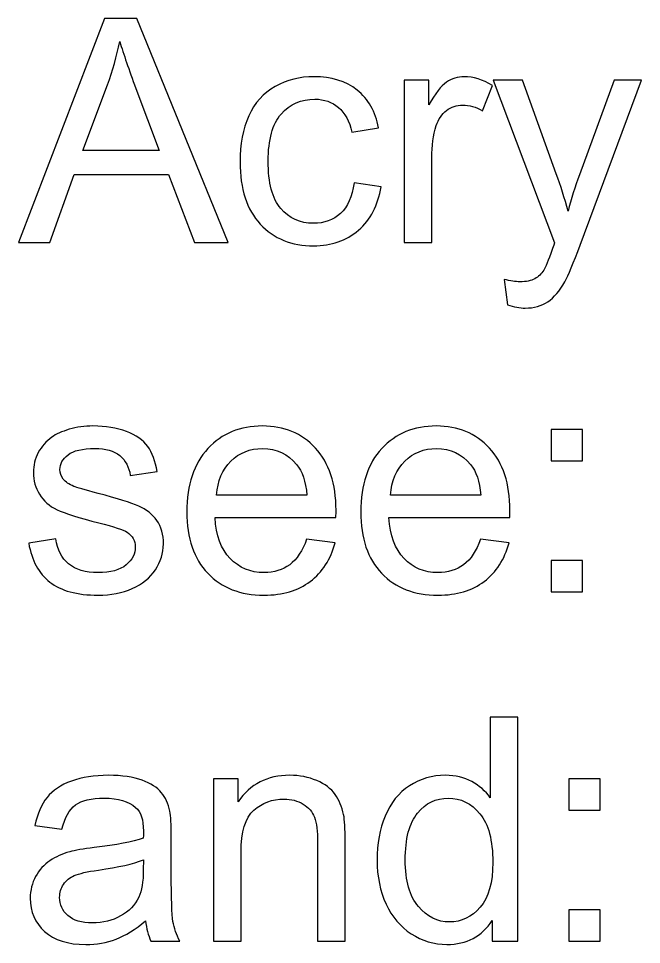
# Model space of a CAD drawing. Header units: centimetres. Extents: x -47.1 to 22.8, y -13.1 to 39.9.
# Drawn here: x -44.05 to -40.68, y 34.86 to 39.87 of the extents above; entities that cross this region are included whole.
import ezdxf

# ---------------------------------------------------------------- set-up
doc = ezdxf.new("R2010")
doc.units = ezdxf.units.CM
doc.header["$MEASUREMENT"] = 0
doc.layers.add('Layer 1', color=7, linetype='Continuous')

msp = doc.modelspace()

# ---------------------------------------------------------------- linework, layer by layer
at = {"layer": 'Layer 1', "color": 105}
for points, knots in [([(-44.0548, 38.65934), (-44.0548, 38.65934), (-43.5897, 39.87176), (-43.5897, 39.87176), (-43.5897, 39.87176), (-43.5897, 39.87176), (-43.41331, 39.87176), (-43.41331, 39.87176), (-43.41331, 39.87176), (-43.41331, 39.87176), (-42.9197, 38.65934), (-42.9197, 38.65934), (-42.9197, 38.65934), (-42.9197, 38.65934), (-43.1023, 38.65934), (-43.1023, 38.65934), (-43.1023, 38.65934), (-43.1023, 38.65934), (-43.24257, 39.02679), (-43.24257, 39.02679), (-43.24257, 39.02679), (-43.24257, 39.02679), (-43.75311, 39.02679), (-43.75311, 39.02679), (-43.75311, 39.02679), (-43.75311, 39.02679), (-43.88462, 38.65934), (-43.88462, 38.65934), (-43.88462, 38.65934), (-43.88462, 38.65934), (-44.0548, 38.65934), (-44.0548, 38.65934)], [0, 0, 0, 0, 0.1111111, 0.1111111, 0.1111111, 0.1111111, 0.2222222, 0.2222222, 0.2222222, 0.2222222, 0.3333333, 0.3333333, 0.3333333, 0.3333333, 0.4444444, 0.4444444, 0.4444444, 0.4444444, 0.5555556, 0.5555556, 0.5555556, 0.5555556, 0.6666667, 0.6666667, 0.6666667, 0.6666667, 0.7777778, 0.7777778, 0.7777778, 0.7777778, 1, 1, 1, 1]), ([(-43.70597, 39.15718), (-43.70597, 39.15718), (-43.2928, 39.15718), (-43.2928, 39.15718), (-43.2928, 39.15718), (-43.2928, 39.15718), (-43.41924, 39.49331), (-43.41924, 39.49331), (-43.41924, 39.49331), (-43.45734, 39.59547), (-43.48612, 39.67985), (-43.50616, 39.74646), (-43.50616, 39.74646), (-43.52281, 39.66744), (-43.54511, 39.58982), (-43.57305, 39.51306), (-43.57305, 39.51306), (-43.57305, 39.51306), (-43.70597, 39.15718), (-43.70597, 39.15718)], [0, 0, 0, 0, 0.1666667, 0.1666667, 0.1666667, 0.1666667, 0.3333333, 0.3333333, 0.3333333, 0.3333333, 0.5, 0.5, 0.5, 0.5, 0.6666667, 0.6666667, 0.6666667, 0.6666667, 1, 1, 1, 1]), ([(-42.23701, 38.98107), (-42.23701, 38.98107), (-42.09138, 38.96075), (-42.09138, 38.96075), (-42.09138, 38.96075), (-42.10747, 38.86056), (-42.14811, 38.78239), (-42.21387, 38.72566), (-42.21387, 38.72566), (-42.27963, 38.66894), (-42.36062, 38.64071), (-42.4563, 38.64071), (-42.4563, 38.64071), (-42.57624, 38.64071), (-42.67276, 38.67994), (-42.74557, 38.7584), (-42.74557, 38.7584), (-42.81867, 38.83686), (-42.85508, 38.94918), (-42.85508, 39.09537), (-42.85508, 39.09537), (-42.85508, 39.1902), (-42.83927, 39.27289), (-42.80795, 39.34401), (-42.80795, 39.34401), (-42.77662, 39.41485), (-42.72892, 39.46819), (-42.66458, 39.50347), (-42.66458, 39.50347), (-42.60051, 39.53902), (-42.5308, 39.5568), (-42.45517, 39.5568), (-42.45517, 39.5568), (-42.36006, 39.5568), (-42.28188, 39.53282), (-42.22149, 39.48456), (-42.22149, 39.48456), (-42.16081, 39.4363), (-42.12186, 39.36772), (-42.10493, 39.2791), (-42.10493, 39.2791), (-42.10493, 39.2791), (-42.24886, 39.25709), (-42.24886, 39.25709), (-42.24886, 39.25709), (-42.26269, 39.31607), (-42.28696, 39.36038), (-42.32224, 39.39029), (-42.32224, 39.39029), (-42.35724, 39.41993), (-42.39957, 39.43489), (-42.44924, 39.43489), (-42.44924, 39.43489), (-42.52431, 39.43489), (-42.58527, 39.40807), (-42.6324, 39.35445), (-42.6324, 39.35445), (-42.67925, 39.30055), (-42.70268, 39.21588), (-42.70268, 39.09961), (-42.70268, 39.09961), (-42.70268, 38.98164), (-42.6801, 38.89612), (-42.63494, 38.84278), (-42.63494, 38.84278), (-42.58951, 38.78944), (-42.53052, 38.76263), (-42.45799, 38.76263), (-42.45799, 38.76263), (-42.39929, 38.76263), (-42.35046, 38.78041), (-42.31152, 38.81626), (-42.31152, 38.81626), (-42.27229, 38.85182), (-42.24745, 38.90685), (-42.23701, 38.98107)], [0, 0, 0, 0, 0.05, 0.05, 0.05, 0.05, 0.1, 0.1, 0.1, 0.1, 0.15, 0.15, 0.15, 0.15, 0.2, 0.2, 0.2, 0.2, 0.25, 0.25, 0.25, 0.25, 0.3, 0.3, 0.3, 0.3, 0.35, 0.35, 0.35, 0.35, 0.4, 0.4, 0.4, 0.4, 0.45, 0.45, 0.45, 0.45, 0.5, 0.5, 0.5, 0.5, 0.55, 0.55, 0.55, 0.55, 0.6, 0.6, 0.6, 0.6, 0.65, 0.65, 0.65, 0.65, 0.7, 0.7, 0.7, 0.7, 0.75, 0.75, 0.75, 0.75, 0.8, 0.8, 0.8, 0.8, 0.85, 0.85, 0.85, 0.85, 0.9, 0.9, 0.9, 0.9, 1, 1, 1, 1]), ([(-41.96607, 38.65934), (-41.96607, 38.65934), (-41.96607, 39.53818), (-41.96607, 39.53818), (-41.96607, 39.53818), (-41.96607, 39.53818), (-41.8323, 39.53818), (-41.8323, 39.53818), (-41.8323, 39.53818), (-41.8323, 39.53818), (-41.8323, 39.40356), (-41.8323, 39.40356), (-41.8323, 39.40356), (-41.79815, 39.46593), (-41.76654, 39.50713), (-41.73747, 39.52689), (-41.73747, 39.52689), (-41.70841, 39.54693), (-41.67651, 39.5568), (-41.6418, 39.5568), (-41.6418, 39.5568), (-41.59157, 39.5568), (-41.54048, 39.541), (-41.48855, 39.50967), (-41.48855, 39.50967), (-41.48855, 39.50967), (-41.54161, 39.37223), (-41.54161, 39.37223), (-41.54161, 39.37223), (-41.57774, 39.39255), (-41.61386, 39.40271), (-41.64999, 39.40271), (-41.64999, 39.40271), (-41.68244, 39.40271), (-41.71151, 39.39283), (-41.73719, 39.37336), (-41.73719, 39.37336), (-41.76287, 39.35389), (-41.78122, 39.32679), (-41.79222, 39.29208), (-41.79222, 39.29208), (-41.80888, 39.23931), (-41.81706, 39.18145), (-41.81706, 39.11851), (-41.81706, 39.11851), (-41.81706, 39.11851), (-41.81706, 38.65934), (-41.81706, 38.65934), (-41.81706, 38.65934), (-41.81706, 38.65934), (-41.96607, 38.65934), (-41.96607, 38.65934)], [0, 0, 0, 0, 0.0714286, 0.0714286, 0.0714286, 0.0714286, 0.1428571, 0.1428571, 0.1428571, 0.1428571, 0.2142857, 0.2142857, 0.2142857, 0.2142857, 0.2857143, 0.2857143, 0.2857143, 0.2857143, 0.3571429, 0.3571429, 0.3571429, 0.3571429, 0.4285714, 0.4285714, 0.4285714, 0.4285714, 0.5, 0.5, 0.5, 0.5, 0.5714286, 0.5714286, 0.5714286, 0.5714286, 0.6428571, 0.6428571, 0.6428571, 0.6428571, 0.7142857, 0.7142857, 0.7142857, 0.7142857, 0.7857143, 0.7857143, 0.7857143, 0.7857143, 0.8571429, 0.8571429, 0.8571429, 0.8571429, 1, 1, 1, 1]), ([(-41.40727, 38.32152), (-41.40727, 38.32152), (-41.42421, 38.45924), (-41.42421, 38.45924), (-41.42421, 38.45924), (-41.39147, 38.4505), (-41.36325, 38.44598), (-41.33898, 38.44598), (-41.33898, 38.44598), (-41.30567, 38.44598), (-41.27914, 38.45162), (-41.25939, 38.46263), (-41.25939, 38.46263), (-41.23935, 38.47364), (-41.22298, 38.48916), (-41.21028, 38.50892), (-41.21028, 38.50892), (-41.20097, 38.52387), (-41.18573, 38.56084), (-41.16485, 38.62011), (-41.16485, 38.62011), (-41.16202, 38.6283), (-41.15779, 38.64043), (-41.15158, 38.65652), (-41.15158, 38.65652), (-41.15158, 38.65652), (-41.48517, 39.53818), (-41.48517, 39.53818), (-41.48517, 39.53818), (-41.48517, 39.53818), (-41.32599, 39.53818), (-41.32599, 39.53818), (-41.32599, 39.53818), (-41.32599, 39.53818), (-41.14255, 39.03074), (-41.14255, 39.03074), (-41.14255, 39.03074), (-41.11856, 38.96668), (-41.09739, 38.89895), (-41.07849, 38.82783), (-41.07849, 38.82783), (-41.06127, 38.89471), (-41.04095, 38.96075), (-41.01724, 39.02566), (-41.01724, 39.02566), (-41.01724, 39.02566), (-40.82985, 39.53818), (-40.82985, 39.53818), (-40.82985, 39.53818), (-40.82985, 39.53818), (-40.68112, 39.53818), (-40.68112, 39.53818), (-40.68112, 39.53818), (-40.68112, 39.53818), (-41.01329, 38.6441), (-41.01329, 38.6441), (-41.01329, 38.6441), (-41.04913, 38.54786), (-41.07707, 38.48182), (-41.09711, 38.44542), (-41.09711, 38.44542), (-41.12364, 38.39659), (-41.15412, 38.36075), (-41.18827, 38.33789), (-41.18827, 38.33789), (-41.2227, 38.31503), (-41.26362, 38.30374), (-41.31104, 38.30374), (-41.31104, 38.30374), (-41.33982, 38.30374), (-41.372, 38.30967), (-41.40727, 38.32152)], [0, 0, 0, 0, 0.0526316, 0.0526316, 0.0526316, 0.0526316, 0.1052632, 0.1052632, 0.1052632, 0.1052632, 0.1578947, 0.1578947, 0.1578947, 0.1578947, 0.2105263, 0.2105263, 0.2105263, 0.2105263, 0.2631579, 0.2631579, 0.2631579, 0.2631579, 0.3157895, 0.3157895, 0.3157895, 0.3157895, 0.3684211, 0.3684211, 0.3684211, 0.3684211, 0.4210526, 0.4210526, 0.4210526, 0.4210526, 0.4736842, 0.4736842, 0.4736842, 0.4736842, 0.5263158, 0.5263158, 0.5263158, 0.5263158, 0.5789474, 0.5789474, 0.5789474, 0.5789474, 0.6315789, 0.6315789, 0.6315789, 0.6315789, 0.6842105, 0.6842105, 0.6842105, 0.6842105, 0.7368421, 0.7368421, 0.7368421, 0.7368421, 0.7894737, 0.7894737, 0.7894737, 0.7894737, 0.8421053, 0.8421053, 0.8421053, 0.8421053, 0.8947368, 0.8947368, 0.8947368, 0.8947368, 1, 1, 1, 1]), ([(-43.99977, 37.03008), (-43.99977, 37.03008), (-43.85245, 37.05378), (-43.85245, 37.05378), (-43.85245, 37.05378), (-43.84426, 36.9948), (-43.82112, 36.94964), (-43.7833, 36.91803), (-43.7833, 36.91803), (-43.74549, 36.88671), (-43.69243, 36.8709), (-43.62469, 36.8709), (-43.62469, 36.8709), (-43.55611, 36.8709), (-43.50531, 36.88473), (-43.47201, 36.91267), (-43.47201, 36.91267), (-43.43899, 36.94033), (-43.42234, 36.97307), (-43.42234, 37.0106), (-43.42234, 37.0106), (-43.42234, 37.04419), (-43.4373, 37.07072), (-43.46693, 37.08991), (-43.46693, 37.08991), (-43.48782, 37.10317), (-43.53862, 37.11982), (-43.61933, 37.14042), (-43.61933, 37.14042), (-43.72827, 37.1678), (-43.80362, 37.19151), (-43.84596, 37.21154), (-43.84596, 37.21154), (-43.88801, 37.23186), (-43.9199, 37.25952), (-43.94163, 37.29508), (-43.94163, 37.29508), (-43.96336, 37.33036), (-43.97437, 37.36959), (-43.97437, 37.41249), (-43.97437, 37.41249), (-43.97437, 37.45172), (-43.96534, 37.48784), (-43.94756, 37.52114), (-43.94756, 37.52114), (-43.92949, 37.55444), (-43.90522, 37.5821), (-43.87446, 37.60412), (-43.87446, 37.60412), (-43.85132, 37.62105), (-43.81971, 37.63544), (-43.77992, 37.64729), (-43.77992, 37.64729), (-43.73984, 37.65915), (-43.69723, 37.66507), (-43.65151, 37.66507), (-43.65151, 37.66507), (-43.58264, 37.66507), (-43.52225, 37.6552), (-43.47032, 37.63516), (-43.47032, 37.63516), (-43.41811, 37.6154), (-43.37973, 37.58831), (-43.35489, 37.55444), (-43.35489, 37.55444), (-43.33034, 37.5203), (-43.31312, 37.47486), (-43.30381, 37.41785), (-43.30381, 37.41785), (-43.30381, 37.41785), (-43.44943, 37.39753), (-43.44943, 37.39753), (-43.44943, 37.39753), (-43.45593, 37.44325), (-43.47512, 37.47909), (-43.50673, 37.50477), (-43.50673, 37.50477), (-43.53833, 37.53046), (-43.58293, 37.54316), (-43.64078, 37.54316), (-43.64078, 37.54316), (-43.7088, 37.54316), (-43.75762, 37.53187), (-43.78669, 37.50929), (-43.78669, 37.50929), (-43.81576, 37.48671), (-43.83043, 37.46018), (-43.83043, 37.42998), (-43.83043, 37.42998), (-43.83043, 37.41079), (-43.82451, 37.3933), (-43.81237, 37.37777), (-43.81237, 37.37777), (-43.80024, 37.36197), (-43.78133, 37.3487), (-43.75536, 37.33826), (-43.75536, 37.33826), (-43.74041, 37.33262), (-43.69694, 37.31992), (-43.62413, 37.30016), (-43.62413, 37.30016), (-43.51914, 37.27222), (-43.44577, 37.24908), (-43.404, 37.2313), (-43.404, 37.2313), (-43.36223, 37.21352), (-43.32949, 37.18727), (-43.30578, 37.15341), (-43.30578, 37.15341), (-43.28179, 37.11926), (-43.26994, 37.07692), (-43.26994, 37.02613), (-43.26994, 37.02613), (-43.26994, 36.97674), (-43.28433, 36.93017), (-43.3134, 36.88643), (-43.3134, 36.88643), (-43.34247, 36.84268), (-43.38424, 36.80881), (-43.43871, 36.78483), (-43.43871, 36.78483), (-43.49346, 36.76084), (-43.55527, 36.74898), (-43.62413, 36.74898), (-43.62413, 36.74898), (-43.73815, 36.74898), (-43.82535, 36.77269), (-43.88518, 36.81982), (-43.88518, 36.81982), (-43.94502, 36.86723), (-43.98312, 36.93723), (-43.99977, 37.03008)], [0, 0, 0, 0, 0.0294118, 0.0294118, 0.0294118, 0.0294118, 0.0588235, 0.0588235, 0.0588235, 0.0588235, 0.0882353, 0.0882353, 0.0882353, 0.0882353, 0.1176471, 0.1176471, 0.1176471, 0.1176471, 0.1470588, 0.1470588, 0.1470588, 0.1470588, 0.1764706, 0.1764706, 0.1764706, 0.1764706, 0.2058824, 0.2058824, 0.2058824, 0.2058824, 0.2352941, 0.2352941, 0.2352941, 0.2352941, 0.2647059, 0.2647059, 0.2647059, 0.2647059, 0.2941176, 0.2941176, 0.2941176, 0.2941176, 0.3235294, 0.3235294, 0.3235294, 0.3235294, 0.3529412, 0.3529412, 0.3529412, 0.3529412, 0.3823529, 0.3823529, 0.3823529, 0.3823529, 0.4117647, 0.4117647, 0.4117647, 0.4117647, 0.4411765, 0.4411765, 0.4411765, 0.4411765, 0.4705882, 0.4705882, 0.4705882, 0.4705882, 0.5, 0.5, 0.5, 0.5, 0.5294118, 0.5294118, 0.5294118, 0.5294118, 0.5588235, 0.5588235, 0.5588235, 0.5588235, 0.5882353, 0.5882353, 0.5882353, 0.5882353, 0.6176471, 0.6176471, 0.6176471, 0.6176471, 0.6470588, 0.6470588, 0.6470588, 0.6470588, 0.6764706, 0.6764706, 0.6764706, 0.6764706, 0.7058824, 0.7058824, 0.7058824, 0.7058824, 0.7352941, 0.7352941, 0.7352941, 0.7352941, 0.7647059, 0.7647059, 0.7647059, 0.7647059, 0.7941176, 0.7941176, 0.7941176, 0.7941176, 0.8235294, 0.8235294, 0.8235294, 0.8235294, 0.8529412, 0.8529412, 0.8529412, 0.8529412, 0.8823529, 0.8823529, 0.8823529, 0.8823529, 0.9117647, 0.9117647, 0.9117647, 0.9117647, 0.9411765, 0.9411765, 0.9411765, 0.9411765, 1, 1, 1, 1]), ([(-42.49439, 37.05209), (-42.49439, 37.05209), (-42.3403, 37.03177), (-42.3403, 37.03177), (-42.3403, 37.03177), (-42.36429, 36.94231), (-42.40916, 36.8726), (-42.47464, 36.82321), (-42.47464, 36.82321), (-42.54011, 36.77382), (-42.62365, 36.74898), (-42.72553, 36.74898), (-42.72553, 36.74898), (-42.85366, 36.74898), (-42.95526, 36.78849), (-43.03033, 36.86752), (-43.03033, 36.86752), (-43.1054, 36.94626), (-43.14294, 37.05717), (-43.14294, 37.19969), (-43.14294, 37.19969), (-43.14294, 37.34701), (-43.10512, 37.46159), (-43.0292, 37.54287), (-43.0292, 37.54287), (-42.95328, 37.62444), (-42.85479, 37.66507), (-42.73372, 37.66507), (-42.73372, 37.66507), (-42.61659, 37.66507), (-42.52092, 37.62528), (-42.4467, 37.54541), (-42.4467, 37.54541), (-42.37247, 37.46554), (-42.33522, 37.35322), (-42.33522, 37.20844), (-42.33522, 37.20844), (-42.33522, 37.19969), (-42.3355, 37.18643), (-42.33607, 37.16893), (-42.33607, 37.16893), (-42.33607, 37.16893), (-42.99054, 37.16893), (-42.99054, 37.16893), (-42.99054, 37.16893), (-42.98489, 37.07269), (-42.9578, 36.99875), (-42.90869, 36.94767), (-42.90869, 36.94767), (-42.85987, 36.89659), (-42.79863, 36.8709), (-42.72553, 36.8709), (-42.72553, 36.8709), (-42.67106, 36.8709), (-42.6245, 36.8853), (-42.58611, 36.91408), (-42.58611, 36.91408), (-42.54745, 36.94287), (-42.51697, 36.98887), (-42.49439, 37.05209)], [0, 0, 0, 0, 0.0625, 0.0625, 0.0625, 0.0625, 0.125, 0.125, 0.125, 0.125, 0.1875, 0.1875, 0.1875, 0.1875, 0.25, 0.25, 0.25, 0.25, 0.3125, 0.3125, 0.3125, 0.3125, 0.375, 0.375, 0.375, 0.375, 0.4375, 0.4375, 0.4375, 0.4375, 0.5, 0.5, 0.5, 0.5, 0.5625, 0.5625, 0.5625, 0.5625, 0.625, 0.625, 0.625, 0.625, 0.6875, 0.6875, 0.6875, 0.6875, 0.75, 0.75, 0.75, 0.75, 0.8125, 0.8125, 0.8125, 0.8125, 0.875, 0.875, 0.875, 0.875, 1, 1, 1, 1]), ([(-41.55262, 37.05209), (-41.55262, 37.05209), (-41.39853, 37.03177), (-41.39853, 37.03177), (-41.39853, 37.03177), (-41.42252, 36.94231), (-41.46739, 36.8726), (-41.53287, 36.82321), (-41.53287, 36.82321), (-41.59834, 36.77382), (-41.68188, 36.74898), (-41.78376, 36.74898), (-41.78376, 36.74898), (-41.91189, 36.74898), (-42.01349, 36.78849), (-42.08856, 36.86752), (-42.08856, 36.86752), (-42.16363, 36.94626), (-42.20117, 37.05717), (-42.20117, 37.19969), (-42.20117, 37.19969), (-42.20117, 37.34701), (-42.16335, 37.46159), (-42.08743, 37.54287), (-42.08743, 37.54287), (-42.01151, 37.62444), (-41.91302, 37.66507), (-41.79195, 37.66507), (-41.79195, 37.66507), (-41.67482, 37.66507), (-41.57915, 37.62528), (-41.50493, 37.54541), (-41.50493, 37.54541), (-41.4307, 37.46554), (-41.39345, 37.35322), (-41.39345, 37.20844), (-41.39345, 37.20844), (-41.39345, 37.19969), (-41.39373, 37.18643), (-41.3943, 37.16893), (-41.3943, 37.16893), (-41.3943, 37.16893), (-42.04877, 37.16893), (-42.04877, 37.16893), (-42.04877, 37.16893), (-42.04312, 37.07269), (-42.01603, 36.99875), (-41.96692, 36.94767), (-41.96692, 36.94767), (-41.9181, 36.89659), (-41.85686, 36.8709), (-41.78376, 36.8709), (-41.78376, 36.8709), (-41.72929, 36.8709), (-41.68273, 36.8853), (-41.64434, 36.91408), (-41.64434, 36.91408), (-41.60568, 36.94287), (-41.5752, 36.98887), (-41.55262, 37.05209)], [0, 0, 0, 0, 0.0625, 0.0625, 0.0625, 0.0625, 0.125, 0.125, 0.125, 0.125, 0.1875, 0.1875, 0.1875, 0.1875, 0.25, 0.25, 0.25, 0.25, 0.3125, 0.3125, 0.3125, 0.3125, 0.375, 0.375, 0.375, 0.375, 0.4375, 0.4375, 0.4375, 0.4375, 0.5, 0.5, 0.5, 0.5, 0.5625, 0.5625, 0.5625, 0.5625, 0.625, 0.625, 0.625, 0.625, 0.6875, 0.6875, 0.6875, 0.6875, 0.75, 0.75, 0.75, 0.75, 0.8125, 0.8125, 0.8125, 0.8125, 0.875, 0.875, 0.875, 0.875, 1, 1, 1, 1]), ([(-41.16965, 37.47712), (-41.16965, 37.47712), (-41.16965, 37.64645), (-41.16965, 37.64645), (-41.16965, 37.64645), (-41.16965, 37.64645), (-41.00032, 37.64645), (-41.00032, 37.64645), (-41.00032, 37.64645), (-41.00032, 37.64645), (-41.00032, 37.47712), (-41.00032, 37.47712), (-41.00032, 37.47712), (-41.00032, 37.47712), (-41.16965, 37.47712), (-41.16965, 37.47712)], [0, 0, 0, 0, 0.2, 0.2, 0.2, 0.2, 0.4, 0.4, 0.4, 0.4, 0.6, 0.6, 0.6, 0.6, 1, 1, 1, 1]), ([(-42.98207, 37.29085), (-42.98207, 37.29085), (-42.4927, 37.29085), (-42.4927, 37.29085), (-42.4927, 37.29085), (-42.49919, 37.36479), (-42.5181, 37.42011), (-42.54886, 37.45708), (-42.54886, 37.45708), (-42.59599, 37.51437), (-42.65752, 37.54316), (-42.73287, 37.54316), (-42.73287, 37.54316), (-42.80117, 37.54316), (-42.85846, 37.5203), (-42.90502, 37.47458), (-42.90502, 37.47458), (-42.95131, 37.42886), (-42.97699, 37.36761), (-42.98207, 37.29085)], [0, 0, 0, 0, 0.1666667, 0.1666667, 0.1666667, 0.1666667, 0.3333333, 0.3333333, 0.3333333, 0.3333333, 0.5, 0.5, 0.5, 0.5, 0.6666667, 0.6666667, 0.6666667, 0.6666667, 1, 1, 1, 1]), ([(-42.0403, 37.29085), (-42.0403, 37.29085), (-41.55093, 37.29085), (-41.55093, 37.29085), (-41.55093, 37.29085), (-41.55742, 37.36479), (-41.57633, 37.42011), (-41.60709, 37.45708), (-41.60709, 37.45708), (-41.65422, 37.51437), (-41.71575, 37.54316), (-41.7911, 37.54316), (-41.7911, 37.54316), (-41.8594, 37.54316), (-41.91669, 37.5203), (-41.96325, 37.47458), (-41.96325, 37.47458), (-42.00954, 37.42886), (-42.03522, 37.36761), (-42.0403, 37.29085)], [0, 0, 0, 0, 0.1666667, 0.1666667, 0.1666667, 0.1666667, 0.3333333, 0.3333333, 0.3333333, 0.3333333, 0.5, 0.5, 0.5, 0.5, 0.6666667, 0.6666667, 0.6666667, 0.6666667, 1, 1, 1, 1]), ([(-41.16965, 36.76761), (-41.16965, 36.76761), (-41.16965, 36.93694), (-41.16965, 36.93694), (-41.16965, 36.93694), (-41.16965, 36.93694), (-41.00032, 36.93694), (-41.00032, 36.93694), (-41.00032, 36.93694), (-41.00032, 36.93694), (-41.00032, 36.76761), (-41.00032, 36.76761), (-41.00032, 36.76761), (-41.00032, 36.76761), (-41.16965, 36.76761), (-41.16965, 36.76761)], [0, 0, 0, 0, 0.2, 0.2, 0.2, 0.2, 0.4, 0.4, 0.4, 0.4, 0.6, 0.6, 0.6, 0.6, 1, 1, 1, 1]), ([(-41.48969, 34.87588), (-41.48969, 34.87588), (-41.48969, 34.98736), (-41.48969, 34.98736), (-41.48969, 34.98736), (-41.54529, 34.90072), (-41.62714, 34.85725), (-41.73523, 34.85725), (-41.73523, 34.85725), (-41.80522, 34.85725), (-41.86957, 34.87644), (-41.92798, 34.91511), (-41.92798, 34.91511), (-41.98669, 34.95349), (-42.03212, 35.0074), (-42.06458, 35.07626), (-42.06458, 35.07626), (-42.09675, 35.1454), (-42.11284, 35.22471), (-42.11284, 35.31445), (-42.11284, 35.31445), (-42.11284, 35.40194), (-42.09816, 35.48125), (-42.0691, 35.55265), (-42.0691, 35.55265), (-42.03974, 35.62377), (-41.996, 35.67852), (-41.93758, 35.71634), (-41.93758, 35.71634), (-41.87944, 35.75444), (-41.81397, 35.77334), (-41.742, 35.77334), (-41.742, 35.77334), (-41.68894, 35.77334), (-41.64181, 35.76206), (-41.60061, 35.73976), (-41.60061, 35.73976), (-41.5594, 35.71747), (-41.52582, 35.68811), (-41.49985, 35.65227), (-41.49985, 35.65227), (-41.49985, 35.65227), (-41.49985, 36.0883), (-41.49985, 36.0883), (-41.49985, 36.0883), (-41.49985, 36.0883), (-41.35084, 36.0883), (-41.35084, 36.0883), (-41.35084, 36.0883), (-41.35084, 36.0883), (-41.35084, 34.87588), (-41.35084, 34.87588), (-41.35084, 34.87588), (-41.35084, 34.87588), (-41.48969, 34.87588), (-41.48969, 34.87588)], [0, 0, 0, 0, 0.0666667, 0.0666667, 0.0666667, 0.0666667, 0.1333333, 0.1333333, 0.1333333, 0.1333333, 0.2, 0.2, 0.2, 0.2, 0.2666667, 0.2666667, 0.2666667, 0.2666667, 0.3333333, 0.3333333, 0.3333333, 0.3333333, 0.4, 0.4, 0.4, 0.4, 0.4666667, 0.4666667, 0.4666667, 0.4666667, 0.5333333, 0.5333333, 0.5333333, 0.5333333, 0.6, 0.6, 0.6, 0.6, 0.6666667, 0.6666667, 0.6666667, 0.6666667, 0.7333333, 0.7333333, 0.7333333, 0.7333333, 0.8, 0.8, 0.8, 0.8, 0.8666667, 0.8666667, 0.8666667, 0.8666667, 1, 1, 1, 1]), ([(-43.36646, 34.98595), (-43.42178, 34.93882), (-43.47512, 34.9058), (-43.5262, 34.88632), (-43.5262, 34.88632), (-43.57728, 34.86685), (-43.63203, 34.85725), (-43.69073, 34.85725), (-43.69073, 34.85725), (-43.78725, 34.85725), (-43.86148, 34.88068), (-43.91341, 34.92781), (-43.91341, 34.92781), (-43.96534, 34.97466), (-43.9913, 35.03477), (-43.9913, 35.10787), (-43.9913, 35.10787), (-43.9913, 35.15076), (-43.98142, 35.18999), (-43.96195, 35.22555), (-43.96195, 35.22555), (-43.94219, 35.26111), (-43.91651, 35.28933), (-43.8849, 35.31078), (-43.8849, 35.31078), (-43.85301, 35.33223), (-43.81745, 35.3486), (-43.77766, 35.35961), (-43.77766, 35.35961), (-43.74831, 35.36723), (-43.704, 35.37457), (-43.64501, 35.3819), (-43.64501, 35.3819), (-43.52479, 35.39601), (-43.43589, 35.41323), (-43.37916, 35.43299), (-43.37916, 35.43299), (-43.3786, 35.45331), (-43.37831, 35.46629), (-43.37831, 35.47165), (-43.37831, 35.47165), (-43.37831, 35.53205), (-43.39243, 35.57466), (-43.42065, 35.5995), (-43.42065, 35.5995), (-43.45875, 35.63308), (-43.51547, 35.64973), (-43.59055, 35.64973), (-43.59055, 35.64973), (-43.66082, 35.64973), (-43.71275, 35.63731), (-43.74605, 35.61276), (-43.74605, 35.61276), (-43.77963, 35.58821), (-43.80419, 35.54475), (-43.82027, 35.48209), (-43.82027, 35.48209), (-43.82027, 35.48209), (-43.9659, 35.50241), (-43.9659, 35.50241), (-43.9659, 35.50241), (-43.95264, 35.56478), (-43.9309, 35.6153), (-43.90042, 35.65368), (-43.90042, 35.65368), (-43.86994, 35.69207), (-43.82592, 35.72142), (-43.76834, 35.7423), (-43.76834, 35.7423), (-43.71105, 35.7629), (-43.64417, 35.77334), (-43.56853, 35.77334), (-43.56853, 35.77334), (-43.49346, 35.77334), (-43.43222, 35.7646), (-43.38509, 35.74682), (-43.38509, 35.74682), (-43.33824, 35.72904), (-43.30353, 35.70702), (-43.28151, 35.68021), (-43.28151, 35.68021), (-43.2595, 35.6534), (-43.24398, 35.61953), (-43.23495, 35.57861), (-43.23495, 35.57861), (-43.23015, 35.55321), (-43.22761, 35.50749), (-43.22761, 35.44173), (-43.22761, 35.44173), (-43.22761, 35.44173), (-43.22761, 35.24418), (-43.22761, 35.24418), (-43.22761, 35.24418), (-43.22761, 35.10617), (-43.2245, 35.01897), (-43.21829, 34.982), (-43.21829, 34.982), (-43.21237, 34.94502), (-43.19995, 34.90975), (-43.18189, 34.87588), (-43.18189, 34.87588), (-43.18189, 34.87588), (-43.33767, 34.87588), (-43.33767, 34.87588), (-43.33767, 34.87588), (-43.35263, 34.90721), (-43.36223, 34.9439), (-43.36646, 34.98595)], [0, 0, 0, 0, 0.0357143, 0.0357143, 0.0357143, 0.0357143, 0.0714286, 0.0714286, 0.0714286, 0.0714286, 0.1071429, 0.1071429, 0.1071429, 0.1071429, 0.1428571, 0.1428571, 0.1428571, 0.1428571, 0.1785714, 0.1785714, 0.1785714, 0.1785714, 0.2142857, 0.2142857, 0.2142857, 0.2142857, 0.25, 0.25, 0.25, 0.25, 0.2857143, 0.2857143, 0.2857143, 0.2857143, 0.3214286, 0.3214286, 0.3214286, 0.3214286, 0.3571429, 0.3571429, 0.3571429, 0.3571429, 0.3928571, 0.3928571, 0.3928571, 0.3928571, 0.4285714, 0.4285714, 0.4285714, 0.4285714, 0.4642857, 0.4642857, 0.4642857, 0.4642857, 0.5, 0.5, 0.5, 0.5, 0.5357143, 0.5357143, 0.5357143, 0.5357143, 0.5714286, 0.5714286, 0.5714286, 0.5714286, 0.6071429, 0.6071429, 0.6071429, 0.6071429, 0.6428571, 0.6428571, 0.6428571, 0.6428571, 0.6785714, 0.6785714, 0.6785714, 0.6785714, 0.7142857, 0.7142857, 0.7142857, 0.7142857, 0.75, 0.75, 0.75, 0.75, 0.7857143, 0.7857143, 0.7857143, 0.7857143, 0.8214286, 0.8214286, 0.8214286, 0.8214286, 0.8571429, 0.8571429, 0.8571429, 0.8571429, 0.8928571, 0.8928571, 0.8928571, 0.8928571, 0.9285714, 0.9285714, 0.9285714, 0.9285714, 1, 1, 1, 1]), ([(-42.99873, 34.87588), (-42.99873, 34.87588), (-42.99873, 35.75472), (-42.99873, 35.75472), (-42.99873, 35.75472), (-42.99873, 35.75472), (-42.86496, 35.75472), (-42.86496, 35.75472), (-42.86496, 35.75472), (-42.86496, 35.75472), (-42.86496, 35.62998), (-42.86496, 35.62998), (-42.86496, 35.62998), (-42.80061, 35.72565), (-42.70748, 35.77334), (-42.58584, 35.77334), (-42.58584, 35.77334), (-42.53278, 35.77334), (-42.48424, 35.76375), (-42.43993, 35.74484), (-42.43993, 35.74484), (-42.39562, 35.72593), (-42.36232, 35.70081), (-42.34031, 35.67005), (-42.34031, 35.67005), (-42.31829, 35.63929), (-42.30277, 35.6026), (-42.29402, 35.56027), (-42.29402, 35.56027), (-42.28866, 35.53261), (-42.28584, 35.48435), (-42.28584, 35.41549), (-42.28584, 35.41549), (-42.28584, 35.41549), (-42.28584, 34.87588), (-42.28584, 34.87588), (-42.28584, 34.87588), (-42.28584, 34.87588), (-42.43485, 34.87588), (-42.43485, 34.87588), (-42.43485, 34.87588), (-42.43485, 34.87588), (-42.43485, 35.40984), (-42.43485, 35.40984), (-42.43485, 35.40984), (-42.43485, 35.47052), (-42.4405, 35.51596), (-42.45207, 35.54587), (-42.45207, 35.54587), (-42.46364, 35.57579), (-42.48424, 35.59978), (-42.51359, 35.61784), (-42.51359, 35.61784), (-42.54294, 35.63562), (-42.57766, 35.64465), (-42.61717, 35.64465), (-42.61717, 35.64465), (-42.68038, 35.64465), (-42.73485, 35.62461), (-42.78086, 35.58426), (-42.78086, 35.58426), (-42.82686, 35.54418), (-42.84972, 35.4677), (-42.84972, 35.35537), (-42.84972, 35.35537), (-42.84972, 35.35537), (-42.84972, 34.87588), (-42.84972, 34.87588), (-42.84972, 34.87588), (-42.84972, 34.87588), (-42.99873, 34.87588), (-42.99873, 34.87588)], [0, 0, 0, 0, 0.0526316, 0.0526316, 0.0526316, 0.0526316, 0.1052632, 0.1052632, 0.1052632, 0.1052632, 0.1578947, 0.1578947, 0.1578947, 0.1578947, 0.2105263, 0.2105263, 0.2105263, 0.2105263, 0.2631579, 0.2631579, 0.2631579, 0.2631579, 0.3157895, 0.3157895, 0.3157895, 0.3157895, 0.3684211, 0.3684211, 0.3684211, 0.3684211, 0.4210526, 0.4210526, 0.4210526, 0.4210526, 0.4736842, 0.4736842, 0.4736842, 0.4736842, 0.5263158, 0.5263158, 0.5263158, 0.5263158, 0.5789474, 0.5789474, 0.5789474, 0.5789474, 0.6315789, 0.6315789, 0.6315789, 0.6315789, 0.6842105, 0.6842105, 0.6842105, 0.6842105, 0.7368421, 0.7368421, 0.7368421, 0.7368421, 0.7894737, 0.7894737, 0.7894737, 0.7894737, 0.8421053, 0.8421053, 0.8421053, 0.8421053, 0.8947368, 0.8947368, 0.8947368, 0.8947368, 1, 1, 1, 1]), ([(-41.07455, 35.58539), (-41.07455, 35.58539), (-41.07455, 35.75472), (-41.07455, 35.75472), (-41.07455, 35.75472), (-41.07455, 35.75472), (-40.90522, 35.75472), (-40.90522, 35.75472), (-40.90522, 35.75472), (-40.90522, 35.75472), (-40.90522, 35.58539), (-40.90522, 35.58539), (-40.90522, 35.58539), (-40.90522, 35.58539), (-41.07455, 35.58539), (-41.07455, 35.58539)], [0, 0, 0, 0, 0.2, 0.2, 0.2, 0.2, 0.4, 0.4, 0.4, 0.4, 0.6, 0.6, 0.6, 0.6, 1, 1, 1, 1]), ([(-41.96044, 35.31417), (-41.96044, 35.20185), (-41.93673, 35.11803), (-41.88904, 35.06243), (-41.88904, 35.06243), (-41.84163, 35.00683), (-41.78546, 34.97917), (-41.72083, 34.97917), (-41.72083, 34.97917), (-41.65564, 34.97917), (-41.60033, 35.0057), (-41.55461, 35.05876), (-41.55461, 35.05876), (-41.50917, 35.11182), (-41.48631, 35.19281), (-41.48631, 35.30175), (-41.48631, 35.30175), (-41.48631, 35.42141), (-41.50945, 35.50947), (-41.55602, 35.56563), (-41.55602, 35.56563), (-41.6023, 35.62179), (-41.65959, 35.64973), (-41.72761, 35.64973), (-41.72761, 35.64973), (-41.79393, 35.64973), (-41.84925, 35.62292), (-41.89384, 35.56902), (-41.89384, 35.56902), (-41.93814, 35.51511), (-41.96044, 35.43016), (-41.96044, 35.31417)], [0, 0, 0, 0, 0.1111111, 0.1111111, 0.1111111, 0.1111111, 0.2222222, 0.2222222, 0.2222222, 0.2222222, 0.3333333, 0.3333333, 0.3333333, 0.3333333, 0.4444444, 0.4444444, 0.4444444, 0.4444444, 0.5555556, 0.5555556, 0.5555556, 0.5555556, 0.6666667, 0.6666667, 0.6666667, 0.6666667, 0.7777778, 0.7777778, 0.7777778, 0.7777778, 1, 1, 1, 1]), ([(-43.37831, 35.31615), (-43.4325, 35.29413), (-43.51378, 35.27551), (-43.62215, 35.26027), (-43.62215, 35.26027), (-43.68368, 35.25152), (-43.72714, 35.24164), (-43.75254, 35.23063), (-43.75254, 35.23063), (-43.77794, 35.21963), (-43.79741, 35.20354), (-43.81124, 35.18265), (-43.81124, 35.18265), (-43.82507, 35.16149), (-43.83213, 35.13806), (-43.83213, 35.1121), (-43.83213, 35.1121), (-43.83213, 35.07287), (-43.81717, 35.03985), (-43.78697, 35.0136), (-43.78697, 35.0136), (-43.75677, 34.98736), (-43.71275, 34.97409), (-43.65489, 34.97409), (-43.65489, 34.97409), (-43.5976, 34.97409), (-43.54652, 34.98651), (-43.50165, 35.01163), (-43.50165, 35.01163), (-43.45705, 35.03646), (-43.42403, 35.07061), (-43.40315, 35.11379), (-43.40315, 35.11379), (-43.38706, 35.14738), (-43.37916, 35.19677), (-43.37916, 35.26196), (-43.37916, 35.26196), (-43.37916, 35.26196), (-43.37831, 35.31615), (-43.37831, 35.31615)], [0, 0, 0, 0, 0.0909091, 0.0909091, 0.0909091, 0.0909091, 0.1818182, 0.1818182, 0.1818182, 0.1818182, 0.2727273, 0.2727273, 0.2727273, 0.2727273, 0.3636364, 0.3636364, 0.3636364, 0.3636364, 0.4545455, 0.4545455, 0.4545455, 0.4545455, 0.5454545, 0.5454545, 0.5454545, 0.5454545, 0.6363636, 0.6363636, 0.6363636, 0.6363636, 0.7272727, 0.7272727, 0.7272727, 0.7272727, 0.8181818, 0.8181818, 0.8181818, 0.8181818, 1, 1, 1, 1]), ([(-41.07455, 34.87588), (-41.07455, 34.87588), (-41.07455, 35.04521), (-41.07455, 35.04521), (-41.07455, 35.04521), (-41.07455, 35.04521), (-40.90522, 35.04521), (-40.90522, 35.04521), (-40.90522, 35.04521), (-40.90522, 35.04521), (-40.90522, 34.87588), (-40.90522, 34.87588), (-40.90522, 34.87588), (-40.90522, 34.87588), (-41.07455, 34.87588), (-41.07455, 34.87588)], [0, 0, 0, 0, 0.2, 0.2, 0.2, 0.2, 0.4, 0.4, 0.4, 0.4, 0.6, 0.6, 0.6, 0.6, 1, 1, 1, 1])]:
    msp.add_open_spline(points, degree=3, knots=knots, dxfattribs=at)

doc.saveas('drawing.dxf')
